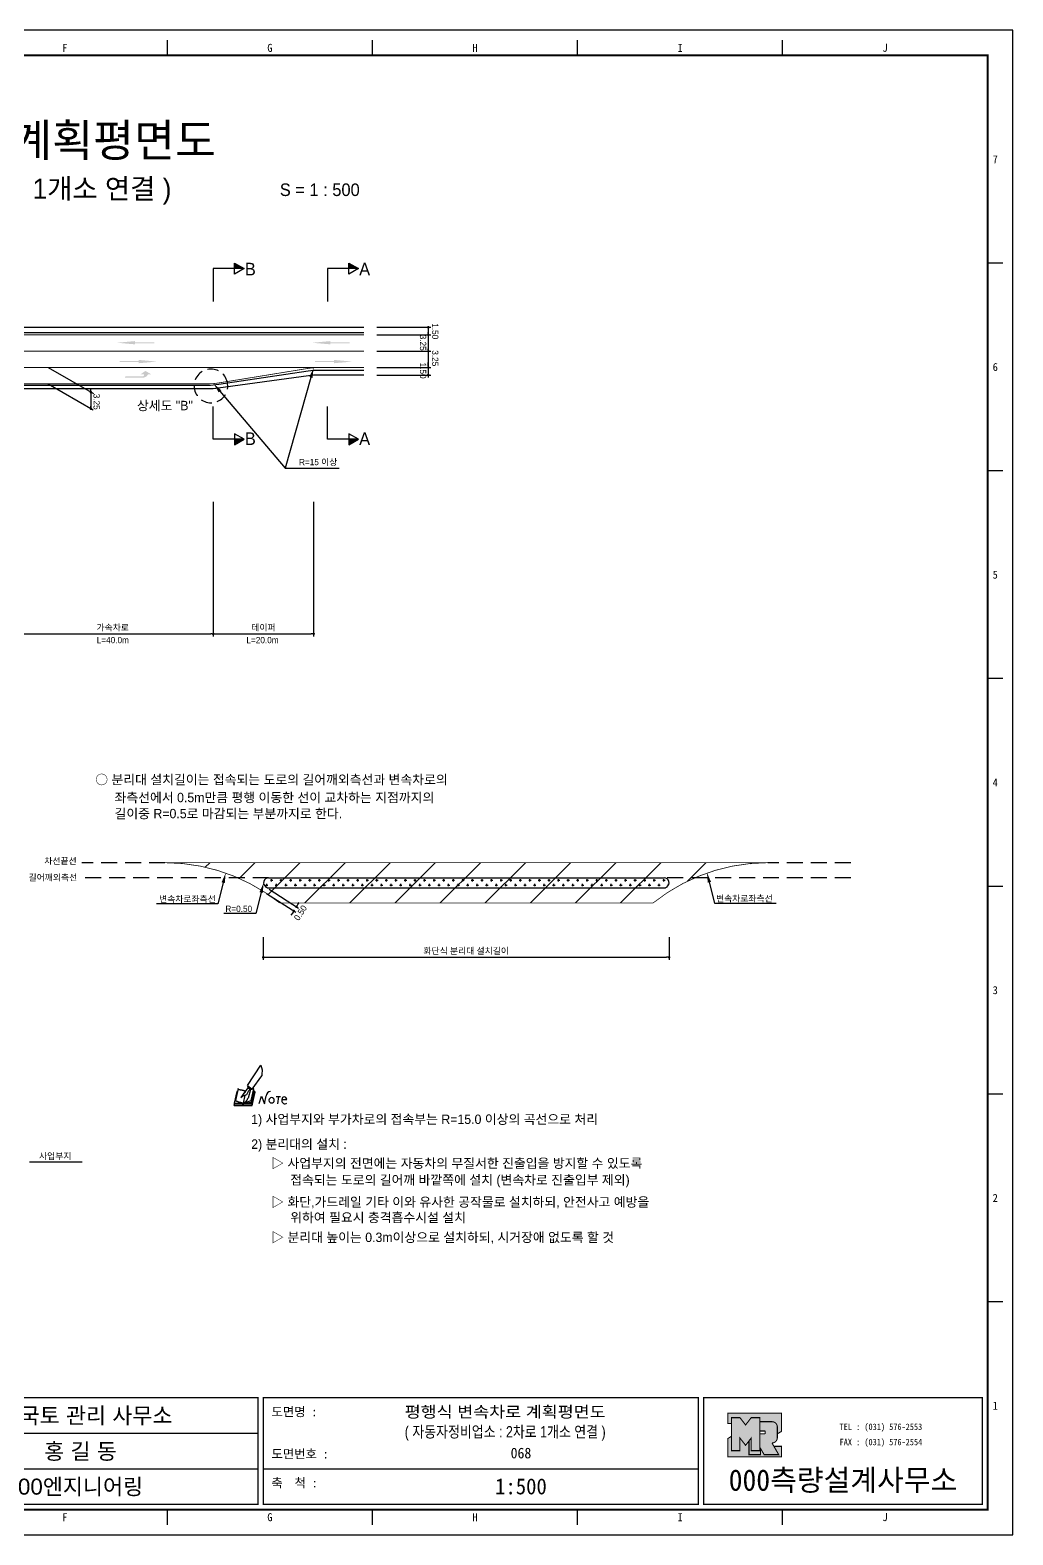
# Model space of a CAD drawing. Header units: millimetres. Extents: x 543 to 966, y -13 to 286.
# Drawn here: x 770.6 to 966.2, y -13.2 to 286.2 of the extents above; entities that cross this region are included whole.
import ezdxf
from ezdxf.enums import TextEntityAlignment as Align

# ---------------------------------------------------------------- set-up
doc = ezdxf.new("R2010")
doc.units = ezdxf.units.MM
doc.linetypes.add('HIDDEN', pattern=[9.525, 6.35, -3.175])
for name, color, linetype in [('CC-GSTR-0004', 4, 'Continuous'), ('CM-LANE-0030', 30, 'Continuous'), ('CZ-DIMT-0002', 7, 'Continuous'), ('CZ-LIN1-0007', 7, 'Continuous'), ('CZ-LIN2-0003', 3, 'Continuous'), ('CZ-LINE-0001', 7, 'Continuous'), ('CZ-TEXT-BOX0', 7, 'Continuous'), ('TITLE', 7, 'Continuous')]:
    doc.layers.add(name, color=color, linetype=linetype)
doc.styles.add('견고딕', font='arial.ttf')
doc.styles.add('돋움', font='')
doc.styles.add('돋음체', font='')
doc.styles.get('돋움').set_extended_font_data('Dotum')
doc.styles.get('돋음체').set_extended_font_data('DotumChe')

# ---------------------------------------------------------------- blocks, each defined once
blk = doc.blocks.new('note')
for p, q in [((0.85, 3.5), (3.53, 7.57)), ((3.53, 7.57), (3.8, 6.64)), ((3.8, 6.64), (3.69, 5.72)), ((1, 3.1), (0.75, 2.77)), ((0.85, 3.5), (1.8, 2.79)), ((1, 3.4), (0.85, 3.21)), ((0.85, 3.21), (1.52, 2.71)), ((1.8, 2.79), (3.74, 5.46)), ((3.69, 5.72), (3.74, 5.46)), ((-1.24, 2.36), (-1.77, 0)), ((-1.77, 0), (1.77, 0)), ((-1.77, 0), (-1.77, -0.3)), ((-1.53, 0.52), (-1.55, 0.54)), ((-1.01, 2.9), (-1.53, 0.52)), ((-1.48, 0.48), (-1.53, 0.52)), ((-1.43, 0.44), (-1.48, 0.48)), ((-1.38, 0.41), (-1.43, 0.44)), ((-1.33, 0.4), (-1.38, 0.41)), ((-1.27, 0.37), (-1.33, 0.4)), ((-1.22, 0.35), (-1.27, 0.37)), ((-1.13, 2.36), (-1.24, 2.36)), ((-1.17, 0.33), (-1.22, 0.35)), ((-1.12, 0.32), (-1.17, 0.33)), ((-1.02, 0.25), (-1.12, 0.32)), ((-0.97, 0.22), (-1.02, 0.25)), ((-1, 2.9), (-1.01, 2.9)), ((-0.98, 2.85), (-1, 2.9)), ((-0.95, 2.8), (-0.98, 2.85)), ((-0.93, 0.21), (-0.97, 0.22)), ((-0.9, 2.75), (-0.95, 2.8)), ((-0.88, 0.19), (-0.93, 0.21)), ((-0.85, 2.72), (-0.9, 2.75)), ((-0.8, 0.18), (-0.88, 0.19)), ((-0.79, 2.69), (-0.85, 2.72)), ((-0.75, 0.17), (-0.8, 0.18)), ((-0.74, 2.68), (-0.79, 2.69)), ((-0.7, 0.16), (-0.75, 0.17)), ((-0.69, 2.65), (-0.74, 2.68)), ((-0.64, 0.15), (-0.7, 0.16)), ((-0.64, 2.65), (-0.69, 2.65)), ((-0.59, 2.63), (-0.64, 2.65)), ((-0.58, 0.14), (-0.64, 0.15)), ((-0.54, 2.62), (-0.59, 2.63)), ((-0.53, 0.13), (-0.58, 0.14)), ((-0.48, 2.61), (-0.54, 2.62)), ((-0.48, 0.12), (-0.53, 0.13)), ((-0.43, 2.61), (-0.48, 2.61)), ((-0.43, 0.11), (-0.48, 0.12)), ((0.75, 2.77), (-0.46, 1.16)), ((0.37, 2.24), (-0.46, 1.16)), ((-0.46, 1.16), (-0.08, 1.47)), ((-0.38, 2.59), (-0.43, 2.61)), ((-0.38, 0.08), (-0.43, 0.11)), ((-0.33, 2.59), (-0.38, 2.59)), ((-0.29, 0.06), (-0.38, 0.08)), ((-0.27, 2.58), (-0.33, 2.59)), ((-0.23, 0.05), (-0.29, 0.06)), ((-0.22, 2.57), (-0.27, 2.58)), ((-0.16, 0.04), (-0.23, 0.05)), ((-0.17, 2.56), (-0.22, 2.57)), ((-0.12, 2.55), (-0.17, 2.56)), ((-0.11, 0.03), (-0.16, 0.04)), ((-0.07, 2.53), (-0.12, 2.55)), ((-0.04, 0.02), (-0.11, 0.03)), ((-0.08, 1.47), (0.72, 1.75)), ((-0.01, 2.51), (-0.07, 2.53)), ((-0.05, -0.3), (-0.05, 0)), ((0, 0), (-0.04, 0.02)), ((0.04, 2.5), (-0.01, 2.51)), ((0.37, 1.63), (0, 0)), ((0, 0), (1.6, 0.53)), ((0, 0), (1.65, 0.18)), ((0, 0.01), (0.06, 0.04)), ((0, -0.3), (0, 0)), ((0.09, 2.48), (0.04, 2.5)), ((0.05, -0.3), (0.05, 0)), ((0.06, 0.04), (0.11, 0.07)), ((0.14, 2.48), (0.09, 2.48)), ((0.11, 0.07), (0.16, 0.09)), ((0.2, 2.47), (0.14, 2.48)), ((0.16, 0.09), (0.21, 0.12)), ((0.26, 2.43), (0.18, 2.46)), ((0.21, 0.12), (0.27, 0.14)), ((0.34, 2.4), (0.26, 2.43)), ((0.27, 0.14), (0.36, 0.19)), ((0.45, 2.37), (0.34, 2.4)), ((0.36, 0.19), (0.41, 0.22)), ((0.41, 0.22), (0.46, 0.27)), ((0.46, 0.27), (0.51, 0.3)), ((0.51, 0.3), (0.56, 0.34)), ((0.56, 0.34), (0.6, 0.4)), ((0.6, 0.4), (0.64, 0.45)), ((0.64, 0.45), (0.67, 0.51)), ((0.67, 0.51), (0.74, 0.58)), ((0.72, 1.75), (1.16, 2.53)), ((0.74, 0.58), (0.79, 0.63)), ((0.79, 0.63), (0.83, 0.68)), ((0.83, 0.68), (0.86, 0.73)), ((0.86, 0.73), (0.89, 0.79)), ((0.89, 0.84), (0.92, 0.89)), ((0.89, 0.79), (0.89, 0.84)), ((0.92, 0.89), (0.96, 0.95)), ((0.96, 0.95), (1.01, 0.97)), ((1.47, 2.74), (1.01, 0.97)), ((1.16, 2.53), (1.37, 2.82)), ((2.13, 2.84), (1.44, 2.63)), ((1.52, 2.71), (1.66, 2.9)), ((1.6, 0.53), (2.13, 2.84)), ((1.65, 0.18), (2.19, 2.48)), ((1.77, 0), (2.3, 2.36)), ((1.77, -0.3), (2.3, 2.07)), ((1.77, -0.38), (2.3, 1.99)), ((1.77, -0.44), (2.3, 1.93)), ((1.77, 0), (1.77, -0.3)), ((2.19, 2.48), (2.04, 2.47)), ((2.3, 2.36), (2.16, 2.36)), ((2.3, 2.36), (2.3, 2.07)), ((3.21, -0.08), (3.68, 1.4)), ((3.68, 1.4), (4.26, -0.14)), ((4.26, -0.14), (4.56, 1.44)), ((6.55, 1.34), (7.46, 1.34)), ((7.01, 1.34), (6.87, -0.11)), ((7.71, 0.77), (7.71, 0.55)), ((7.71, 0.77), (8.67, 0.77)), ((-1.77, -0.3), (1.77, -0.3)), ((-1.77, -0.43), (-1.77, -0.3)), ((-1.77, -0.37), (1.77, -0.37)), ((-1.77, -0.43), (1.77, -0.43))]:
    blk.add_line(p, q)
for centre, major_axis, start_param, end_param in [((0.4, 2.31), (0.0702, 0.0702), 3.283946, 6.425539), ((5.68, 1.23), (-0.806, 0.806), -0.591174, 0.597824), ((5.66, 0.58), (-0.378, 0.378), 3.926991, 10.210176), ((8.3, 0.49), (0.422, 0.422), 2.265602, 4.634911), ((8.19, 0.77), (-0.342, 0.342), 3.926991, 7.068583)]:
    blk.add_ellipse(centre, major_axis=major_axis, ratio=1, start_param=start_param, end_param=end_param)
blk = doc.blocks.new('_Dot')
at = {"color": 0, "linetype": 'ByBlock', "lineweight": -2}
blk.add_line((-0.5, 0), (-1, 0), dxfattribs=at)
at = {"color": 0, "linetype": 'ByBlock', "const_width": 0.5}
blk.add_lwpolyline([(-0.25, 0, 1), (0.25, 0, 1)], format="xyb", close=True, dxfattribs=at)

msp = doc.modelspace()

# ---------------------------------------------------------------- hatches: boundary and pattern name
at = {"layer": 'CM-LANE-0030'}
h = msp.add_hatch(dxfattribs=at)
h.set_pattern_fill('ANSI31', color=256, scale=2, style=0)
h.set_pattern_definition([(45, (-508.425, -341.122), (-4.490128, 4.490128), [])])
h.paths.add_polyline_path([(797.43, 120.52, -0.170323), (820.23, 112.52), (894.62, 112.52, -0.170323), (917.43, 120.52)])
at = {"layer": 'CZ-LIN1-0007'}
for points in [[(791.49, 224.29), (791.49, 224.07), (795.32, 224.07), (795.32, 223.86), (791.49, 223.86), (791.49, 223.64), (787.84, 223.96)], [(830.37, 224.29), (830.37, 224.07), (834.2, 224.07), (834.2, 223.86), (830.37, 223.86), (830.37, 223.64), (826.72, 223.96)], [(792.22, 220.54), (792.22, 220.32), (788.39, 220.32), (788.39, 220.11), (792.22, 220.11), (792.22, 219.89), (795.87, 220.21)], [(831.1, 220.54), (831.1, 220.32), (827.27, 220.32), (827.27, 220.11), (831.1, 220.11), (831.1, 219.89), (834.75, 220.21)], [(793.04, 217, 0.267976), (794.07, 217.69), (794.7, 217.69), (793.53, 218.35), (792.59, 217.7), (793.28, 217.69, -0.504994), (792.97, 217.28), (789.51, 217.26), (789.51, 216.98)]]:
    msp.add_hatch(color=256, dxfattribs=at).paths.add_polyline_path(points)
at = {"layer": 'CZ-LIN2-0003'}
h = msp.add_hatch(dxfattribs=at)
h.set_pattern_fill('CROSS', color=256, scale=0.15, style=0)
h.set_pattern_definition([(0, (-508.425, -341.1219), (0.9525, 0.9525), [0.47625, -1.42875]), (90, (-508.1869, -341.36), (-0.9525, 0.9525), [0.47625, -1.42875])])
h.paths.add_polyline_path([(818.07, 117.52, 0.750696), (817.53, 115.68, -0.001926), (817.77, 115.52), (897.08, 115.52, -0.001926), (897.32, 115.68, 0.750696), (896.79, 117.52)])
at = {"layer": 'CZ-LINE-0001'}
for points in [[(811.27, 239.8), (811.27, 238.7), (813.17, 238.7)], [(834.02, 239.8), (834.02, 238.7), (835.93, 238.7)], [(813.17, 204.75), (811.27, 204.75), (811.27, 203.65)], [(835.93, 204.75), (834.02, 204.75), (834.02, 203.65)]]:
    msp.add_hatch(color=256, dxfattribs=at).paths.add_polyline_path(points)
at = {"layer": 'TITLE', "ltscale": 150}
h = msp.add_hatch(color=8, dxfattribs=at)
edge = h.paths.add_edge_path()
edge.add_line((920.16, 11.02), (909.49, 11.02))
edge.add_line((909.49, 11.02), (909.49, 8.94))
edge.add_line((909.49, 8.94), (910.2, 8.94))
edge.add_line((910.2, 8.94), (910.2, 10.11))
edge.add_line((910.2, 10.11), (911.89, 10.11))
edge.add_line((911.89, 10.11), (913.02, 8.66))
edge.add_line((913.02, 8.66), (914.14, 10.11))
edge.add_line((914.14, 10.11), (915.84, 10.11))
edge.add_line((915.84, 10.11), (915.84, 9.31))
edge.add_line((915.84, 9.31), (918.27, 9.31))
edge.add_arc((918.27, 8.24), 1.07, 0, 90, ccw=False)
edge.add_line((919.34, 8.24), (919.34, 6.88))
edge.add_line((919.34, 6.88), (920.16, 7.38))
edge.add_line((920.16, 7.38), (920.16, 11.02))
h.paths.add_polyline_path([(913.7, 5.49), (913.02, 4.61), (911.89, 6.06), (911.89, 3.55), (910.2, 3.55), (910.2, 6.4), (909.49, 5.96), (909.49, 2.33), (920.16, 2.33), (920.16, 4.41), (918.66, 4.41), (919.61, 2.75), (916.71, 2.75), (916.01, 3.96), (916.01, 2.75), (913.7, 2.75)])
msp.add_hatch(color=5, dxfattribs=at).paths.add_polyline_path([(915.84, 10.11), (914.14, 10.11), (913.02, 8.66), (911.89, 10.11), (910.2, 10.11), (910.2, 3.55), (911.89, 3.55), (911.89, 6.06), (913.02, 4.61), (914.14, 6.06), (914.14, 3.55), (915.84, 3.55)])
h = msp.add_hatch(color=161, dxfattribs=at)
edge = h.paths.add_edge_path()
edge.add_arc((918.27, 8.24), 1.07, 360, 450)
edge.add_line((918.27, 9.31), (915.84, 9.31))
edge.add_line((915.84, 9.31), (915.84, 7.46))
edge.add_line((915.84, 7.46), (916.83, 7.46))
edge.add_arc((916.83, 7.35), 0.113, 0, 90, ccw=False)
edge.add_line((916.94, 7.35), (916.94, 7.04))
edge.add_arc((916.83, 7.04), 0.113, 270, 360, ccw=False)
edge.add_line((916.83, 6.92), (915.84, 6.92))
edge.add_line((915.84, 6.92), (915.84, 3.55))
edge.add_line((915.84, 3.55), (914.14, 3.55))
edge.add_line((914.14, 3.55), (914.14, 6.06))
edge.add_line((914.14, 6.06), (913.7, 5.49))
edge.add_line((913.7, 5.49), (913.7, 2.75))
edge.add_line((913.7, 2.75), (916.01, 2.75))
edge.add_line((916.01, 2.75), (916.01, 3.96))
edge.add_line((916.01, 3.96), (916.71, 2.75))
edge.add_line((916.71, 2.75), (919.61, 2.75))
edge.add_line((919.61, 2.75), (918.27, 5.07))
edge.add_arc((918.27, 6.14), 1.07, 270, 360)
edge.add_line((919.34, 6.14), (919.34, 8.24))

# ---------------------------------------------------------------- linework, layer by layer
at = {"color": 0, "linetype": 'ByBlock', "lineweight": -2}
for p, q in [((849.85, 226.78), (849.85, 226.53)), ((849.85, 225.78), (849.85, 226.03)), ((849.85, 225.28), (849.85, 225.03)), ((849.85, 222.53), (849.85, 222.78)), ((849.85, 222.03), (849.85, 221.78)), ((849.85, 219.28), (849.85, 219.53)), ((849.85, 219.28), (849.85, 219.53)), ((849.85, 217.28), (849.85, 217.03)), ((849.85, 217.28), (849.85, 217.03)), ((782.67, 214.38), (782.67, 214.63)), ((782.67, 213.88), (782.67, 213.63)), ((782.66, 211.12), (782.66, 211.37)), ((823.74, 111.97), (823.87, 112.18)), ((822.92, 110.71), (822.79, 110.5)), ((770.45, 60.99), (770.7, 60.99))]:
    msp.add_line(p, q, dxfattribs=at)
at = {"color": 0, "linetype": 'ByBlock', "const_width": 0.25}
for points in [[(849.85, 226.91, 1), (849.85, 227.16, 1)], [(849.85, 225.66, 1), (849.85, 225.41, 1)], [(849.85, 225.41, 1), (849.85, 225.66, 1)], [(849.85, 222.41, 1), (849.85, 222.16, 1)], [(849.85, 222.16, 1), (849.85, 222.41, 1)], [(849.85, 219.16, 1), (849.85, 218.91, 1)], [(849.85, 219.16, 1), (849.85, 218.91, 1)], [(849.85, 217.41, 1), (849.85, 217.66, 1)], [(849.85, 217.41, 1), (849.85, 217.66, 1)], [(782.67, 214.25, 1), (782.67, 214, 1)], [(782.67, 214, 1), (782.67, 214.25, 1)], [(782.66, 211, 1), (782.66, 210.75, 1)], [(822.99, 110.81, 1), (823.12, 111.02, 1)], [(823.67, 111.86, 1), (823.53, 111.65, 1)]]:
    msp.add_lwpolyline(points, format="xyb", close=True, dxfattribs=at)
at = {"layer": 'CC-GSTR-0004'}
for points in [[(667.03, 227.03), (837.03, 227.03)], [(667.03, 226.03), (837.03, 226.03)]]:
    msp.add_lwpolyline(points, dxfattribs=at)
for points in [[(752.28, 200.78, -0.414214), (767.03, 215.53), (805.91, 215.53), (805.91, 215.53, 0.03724), (808.13, 215.7), (825.92, 218.37, -0.03724), (828.15, 218.53), (828.15, 218.53), (837.03, 218.53)], [(837.03, 217.53), (828.05, 217.53), (828.05, 217.53, 0.034174), (826.01, 217.39), (808.04, 214.92), (808.04, 214.92, -0.034174), (806, 214.78), (806, 214.78), (767.03, 214.78, 0.414214), (753.03, 200.78)]]:
    msp.add_lwpolyline(points, format="xyb", dxfattribs=at)
at = {"layer": 'CM-LANE-0030', "const_width": 0.15}
msp.add_lwpolyline([(667.03, 222.28), (837.03, 222.28)], dxfattribs=at)
msp.add_lwpolyline([(894.62, 112.52), (820.23, 112.52, 0.170323), (797.43, 120.52), (917.43, 120.52, 0.170323)], format="xyb", close=True, dxfattribs=at)
at = {"layer": 'CZ-LIN1-0007', "const_width": 0.15}
for points in [[(667.03, 225.53), (837.03, 225.53)], [(767.03, 219.03), (797.63, 219.03)]]:
    msp.add_lwpolyline(points, dxfattribs=at)
msp.add_lwpolyline([(837.03, 219.03), (828.24, 219.03, 0.040295), (825.83, 218.84), (808.22, 215.98), (808.22, 215.98, -0.040295), (805.82, 215.78), (805.82, 215.78), (767.03, 215.78, 0.414214), (752.03, 200.78)], format="xyb", dxfattribs=at)
at = {"layer": 'CZ-LIN1-0007', "linetype": 'HIDDEN', "const_width": 0.15}
msp.add_lwpolyline([(797.63, 219.03), (828.24, 219.03)], dxfattribs=at)
at = {"layer": 'CZ-LIN2-0003'}
for p, q in [((818.07, 117.52), (896.79, 117.52)), ((817.77, 115.52), (897.08, 115.52))]:
    msp.add_line(p, q, dxfattribs=at)
at = {"layer": 'CZ-LIN2-0003', "color": 1}
msp.add_line((823.87, 112.18), (824.14, 112.6), dxfattribs=at)
at = {"layer": 'CZ-LIN2-0003'}
for points in [[(817.77, 115.52, 0.001926), (817.53, 115.68, 0.001926)], [(897.32, 115.68, 0.001926), (897.08, 115.52)]]:
    msp.add_lwpolyline(points, format="xyb", dxfattribs=at)
for centre, start, end in [((818.07, 116.52), 90, 237.5816), ((896.79, 116.52), 302.4184, 90)]:
    msp.add_arc(centre, 1, start, end, dxfattribs=at)
at = {"layer": 'CZ-LINE-0001'}
for p, q in [((811.27, 237.6), (811.27, 239.8)), ((811.27, 239.8), (813.17, 238.7)), ((834.02, 237.6), (834.02, 239.8)), ((834.02, 239.8), (835.93, 238.7)), ((813.17, 238.7), (807.03, 238.7)), ((807.03, 238.7), (807.03, 232.16)), ((813.17, 238.7), (811.27, 237.6)), ((835.93, 238.7), (829.78, 238.7)), ((829.78, 238.7), (829.78, 232.16)), ((835.93, 238.7), (834.02, 237.6)), ((839.63, 227.03), (850.35, 227.03)), ((839.63, 225.53), (850.35, 225.53)), ((839.63, 225.53), (850.35, 225.53)), ((849.85, 226.53), (849.85, 217.53)), ((839.63, 222.28), (850.35, 222.28)), ((774.17, 219.03), (783.17, 213.84)), ((839.63, 219.03), (850.35, 219.03)), ((849.85, 219.53), (849.85, 220.03)), ((774.16, 215.78), (783.16, 210.59)), ((839.63, 217.53), (850.35, 217.53)), ((839.63, 217.53), (850.35, 217.53)), ((782.67, 213.63), (782.67, 210.62)), ((807.03, 204.75), (807.03, 211.29)), ((829.78, 204.75), (829.78, 211.29)), ((813.17, 204.75), (807.03, 204.75)), ((813.17, 204.75), (811.27, 205.85)), ((811.27, 205.85), (811.27, 203.65)), ((811.27, 203.65), (813.17, 204.75)), ((835.93, 204.75), (829.78, 204.75)), ((835.93, 204.75), (834.02, 205.85)), ((834.02, 205.85), (834.02, 203.65)), ((834.02, 203.65), (835.93, 204.75)), ((821.34, 198.98), (832.12, 198.98)), ((807.03, 192.31), (807.03, 165.54)), ((807.03, 192.31), (807.03, 165.54)), ((827.03, 192.31), (827.03, 165.54)), ((767.53, 166.04), (806.53, 166.04)), ((807.53, 166.04), (826.53, 166.04)), ((817.65, 114.41), (823.48, 110.65)), ((818.19, 115.25), (824.02, 111.49)), ((822.79, 110.5), (822.51, 110.08)), ((817, 105.73), (817, 101.2)), ((897.79, 105.73), (897.79, 101.2)), ((817.5, 101.7), (897.29, 101.7)), ((770.7, 60.99), (780.92, 60.99))]:
    msp.add_line(p, q, dxfattribs=at)
at = {"layer": 'CZ-LINE-0001', "linetype": 'HIDDEN', "ltscale": 0.35}
msp.add_line((809.91, 215.76), (809.91, 215.76), dxfattribs=at)
at = {"layer": 'CZ-LINE-0001', "linetype": 'HIDDEN', "ltscale": 0.5}
for p, q in [((797.43, 120.52), (780.9, 120.52)), ((933.95, 120.52), (917.43, 120.52)), ((818.07, 117.52), (780.9, 117.52)), ((933.95, 117.52), (896.79, 117.52))]:
    msp.add_line(p, q, dxfattribs=at)
at = {"layer": 'CZ-LINE-0001'}
for points in [[(826.48, 217.06), (821.34, 198.98)], [(808.38, 214.31), (821.34, 198.98)], [(809.02, 116.53), (807.97, 112.35), (795.74, 112.35)], [(816.58, 114.58), (815.53, 110.4), (809.18, 110.4)]]:
    msp.add_lwpolyline(points, dxfattribs=at)
at = {"layer": 'CZ-LINE-0001', "extrusion": (0, 0, -1)}
msp.add_lwpolyline([(-905.8, 116.63), (-906.86, 112.45), (-919.08, 112.45)], dxfattribs=at)
at = {"layer": 'CZ-LINE-0001', "linetype": 'HIDDEN', "ltscale": 0.35}
msp.add_arc((806.58, 215.37), 3.35, 6.7667, 6.749, dxfattribs=at)
at = {"layer": 'CZ-LINE-0001'}
for points in [[(826.16, 217.15), (827.03, 218.98), (826.8, 216.97)], [(808.12, 214.09), (807.09, 215.84), (808.63, 214.52)], [(808.7, 116.61), (809.51, 118.47), (809.34, 116.44)], [(816.25, 114.67), (817.07, 116.52), (816.9, 114.5)]]:
    msp.add_solid(points, dxfattribs=at)
at = {"layer": 'CZ-LINE-0001', "extrusion": (0, 0, -1)}
msp.add_solid([(-906.13, 116.71), (-905.32, 118.57), (-905.48, 116.55)], dxfattribs=at)
at = {"layer": 'TITLE', "color": 7, "linetype": 'Continuous'}
for p, q in [((797.91, 281.12), (797.91, 284.15)), ((838.73, 281.12), (838.73, 284.15)), ((879.56, 281.12), (879.56, 284.15)), ((920.38, 281.12), (920.38, 284.15)), ((964.23, 239.79), (961.2, 239.79)), ((964.23, 198.46), (961.2, 198.46)), ((964.23, 157.14), (961.2, 157.14)), ((964.23, 115.81), (961.2, 115.81)), ((964.23, 74.48), (961.2, 74.48)), ((964.23, 33.15), (961.2, 33.15)), ((797.91, -11.2), (797.91, -8.18)), ((838.73, -11.2), (838.73, -8.18)), ((879.56, -11.2), (879.56, -8.18)), ((920.38, -11.2), (920.38, -8.18))]:
    msp.add_line(p, q, dxfattribs=at)
at = {"layer": 'TITLE', "ltscale": 150}
for p, q in [((729.36, 7.03), (815.97, 7.03)), ((729.36, -0.05), (815.97, -0.05)), ((817.03, -0.05), (903.64, -0.05))]:
    msp.add_line(p, q, dxfattribs=at)
at = {"layer": 'TITLE'}
msp.add_line((961.32, -8.18), (552.46, -8.18), dxfattribs=at)
msp.add_lwpolyline([(542.88, -13.21), (966.24, -13.21), (966.24, 286.16), (542.88, 286.16)], close=True, dxfattribs=at)
at = {"layer": 'TITLE', "linetype": 'Continuous', "const_width": 0.403}
msp.add_lwpolyline([(552.96, -8.18), (552.96, 281.12), (961.2, 281.12), (961.2, -8.18)], close=True, dxfattribs=at)
at = {"layer": 'TITLE', "ltscale": 150}
for points, const_width in [([(815.97, -7.12), (729.36, -7.12), (729.36, 14.1), (815.97, 14.1)], 0.265), ([(817.03, 14.1), (903.64, 14.1), (903.64, -7.12), (817.03, -7.12)], 0.265), ([(960.14, 14.1), (960.14, -7.12), (904.7, -7.12), (904.7, 14.1), (960.14, 14.1)], 0.265), ([(915.84, 10.11), (914.14, 10.11), (913.02, 8.66), (911.89, 10.11), (910.2, 10.11), (910.2, 3.55), (911.89, 3.55), (911.89, 6.06), (913.02, 4.61), (914.14, 6.06), (914.14, 3.55), (915.84, 3.55)], 0.212), ([(913.7, 5.49), (913.02, 4.61), (911.89, 6.06), (911.89, 3.55), (910.2, 3.55), (910.2, 6.4), (909.49, 5.96), (909.49, 2.33), (920.16, 2.33), (920.16, 4.41), (918.66, 4.41), (919.61, 2.75), (916.71, 2.75), (916.01, 3.96), (916.01, 2.75), (913.7, 2.75)], 0.212)]:
    msp.add_lwpolyline(points, close=True, dxfattribs=dict(at, const_width=const_width))
at = {"layer": 'TITLE', "ltscale": 150, "const_width": 0.212}
for points in [[(920.16, 11.02), (909.49, 11.02), (909.49, 8.94), (910.2, 8.94), (910.2, 10.11), (911.89, 10.11), (913.02, 8.66), (914.14, 10.11), (915.84, 10.11), (915.84, 9.31), (918.27, 9.31, -0.414214), (919.34, 8.24), (919.34, 6.88), (920.16, 7.38)], [(919.34, 8.24, 0.414214), (918.27, 9.31), (915.84, 9.31), (915.84, 7.46), (916.83, 7.46, -0.414214), (916.94, 7.35), (916.94, 7.04, -0.414214), (916.83, 6.92), (915.84, 6.92), (915.84, 3.55), (914.14, 3.55), (914.14, 6.06), (913.7, 5.49), (913.7, 2.75), (916.01, 2.75), (916.01, 3.96), (916.71, 2.75), (919.61, 2.75), (918.27, 5.07, 0.414214), (919.34, 6.14)]]:
    msp.add_lwpolyline(points, format="xyb", close=True, dxfattribs=at)

# ---------------------------------------------------------------- block references
at = {"layer": 'CZ-LINE-0001', "xscale": 0.5, "yscale": 0.5, "zscale": 0.5}
for p in [(807.03, 166.04), (827.03, 166.04), (897.79, 101.7)]:
    msp.add_blockref('_Dot', p, dxfattribs=at)
at = {"layer": 'CZ-LINE-0001', "xscale": 0.5, "yscale": 0.5, "zscale": 0.5, "rotation": 180}
for p in [(807.03, 166.04), (817, 101.7)]:
    msp.add_blockref('_Dot', p, dxfattribs=at)
at = {"layer": 'CZ-TEXT-BOX0'}
msp.add_blockref('note', (812.99, 72.67), dxfattribs=at)

# ---------------------------------------------------------------- texts
at = {"layer": 'CZ-DIMT-0002', "style": '돋움'}
for s, height, p in [('B', 2.5, (814.42, 238.62)), ('A', 2.5, (837.18, 238.62)), ('상세도 "B"', 1.875, (797.41, 211.47)), ('B', 2.5, (814.42, 204.88)), ('A', 2.5, (837.18, 204.88)), ('R=15 이상', 1.25, (827.93, 200.23)), ('L=40.0m', 1.25, (787.05, 164.81)), ('L=20.0m', 1.25, (816.85, 164.81)), ('차선끝선', 1.25, (776.63, 120.86))]:
    msp.add_text(s, height=height, dxfattribs=at).set_placement(p, align=Align.MIDDLE_CENTER)
for s, p in [('1.50', (850.61, 227.84)), ('3.25', (848.18, 225.57)), ('3.25', (850.61, 222.46)), ('1.50', (848.18, 220.01))]:
    msp.add_text(s, height=1.25, rotation=270, dxfattribs=at).set_placement(p)
for s, p in [('○ 분리대 설치길이는 접속되는 도로의 길어깨외측선과 변속차로의', (783.54, 137.05)), ('좌측선에서 0.5m만큼 평행 이동한 선이 교차하는 지점까지의', (787.39, 133.49)), ('길이중 R=0.5로 마감되는 부분까지로 한다.', (787.39, 130.29)), ('1) 사업부지와 부가차로의 접속부는 R=15.0 이상의 곡선으로 처리', (814.6, 69.48)), ('2) 분리대의 설치 :', (814.6, 64.53)), ('▷ 사업부지의 전면에는 자동차의 무질서한 진출입을 방지할 수 있도록', (818.58, 60.73)), ('접속되는 도로의 길어깨 바깥쪽에 설치 (변속차로 진출입부 제외)', (822.36, 57.41)), ('▷ 화단,가드레일 기타 이와 유사한 공작물로 설치하되, 안전사고 예방을', (818.58, 53.01)), ('위하여 필요시 충격흡수시설 설치', (822.36, 49.94)), ('▷ 분리대 높이는 0.3m이상으로 설치하되, 시거장애 없도록 할 것', (818.58, 45.99))]:
    msp.add_text(s, height=1.875, dxfattribs=at).set_placement(p, align=Align.MIDDLE_LEFT)
for s, p in [('길어깨외측선', (770.28, 116.95)), ('변속차로좌측선', (796.27, 112.66)), ('변속차로좌측선', (907.14, 112.76)), ('R=0.50', (809.46, 110.72)), ('사업부지', (772.36, 61.52))]:
    msp.add_text(s, height=1.25, dxfattribs=at).set_placement(p)
at = {"layer": 'CZ-DIMT-0002', "char_height": 1.25, "attachment_point": 5, "style": '돋움'}
for s, insert, rotation in [('3.25', (783.82, 212.23), 270), ('\\A1;0.50', (824.4, 110.54), 57.1401)]:
    msp.add_mtext(s, dxfattribs=dict(at, insert=insert, rotation=rotation))
at = {"layer": 'CZ-LINE-0001', "char_height": 1.25, "attachment_point": 5, "style": '돋움'}
for s, insert in [('\\A1;가속차로', (787.03, 167.24)), ('\\A1;테이퍼', (817.03, 167.23)), ('\\A1;화단식 분리대 설치길이', (857.39, 102.89))]:
    msp.add_mtext(s, dxfattribs=dict(at, insert=insert))
at = {"layer": 'TITLE', "color": 3, "linetype": 'Continuous', "style": '돋음체'}
for s, p in [('F', (777.49, 282.63)), ('G', (818.32, 282.63)), ('H', (859.14, 282.63)), ('I', (899.97, 282.63)), ('J', (940.79, 282.63)), ('7', (962.72, 260.46)), ('6', (962.72, 219.13)), ('5', (962.72, 177.81)), ('4', (962.72, 136.48)), ('3', (962.72, 95.15)), ('2', (962.72, 53.82)), ('1', (962.72, 12.49)), ('F', (777.49, -9.69)), ('G', (818.32, -9.69)), ('H', (859.14, -9.69)), ('I', (899.97, -9.69)), ('J', (940.79, -9.69))]:
    msp.add_text(s, height=1.59, dxfattribs=at).set_placement(p, align=Align.MIDDLE)
at = {"layer": 'TITLE', "style": '돋움'}
for s, height, p in [('평행식 변속차로 계획평면도', 6.5, (756.29, 264.24)), ('( 자동자정비업소 : 2차로 1개소 연결 )', 4, (756.34, 254.62))]:
    msp.add_text(s, height=height, dxfattribs=at).set_placement(p, align=Align.MIDDLE_CENTER)
msp.add_text('S = 1 : 500', height=2.5, dxfattribs=at).set_placement((820.29, 254.4), align=Align.MIDDLE_LEFT)
at = {"layer": 'TITLE', "color": 7, "linetype": 'Continuous', "style": '견고딕'}
for s, height, p in [('00 국토 관리 사무소', 3.1832, (780.62, 10.57)), ('홍 길 동', 3.183, (780.62, 3.49)), ('00엔지니어링', 3.183, (780.62, -3.58))]:
    msp.add_text(s, height=height, dxfattribs=at).set_placement(p, align=Align.MIDDLE)
at = {"layer": 'TITLE', "style": '돋음체'}
for s, p in [('도면명 :', (818.62, 10.39)), ('도면번호 :', (818.62, 2)), ('축  척 :', (818.62, -3.76))]:
    msp.add_text(s, height=1.804, dxfattribs=at).set_placement(p)
at = {"layer": 'TITLE', "style": '돋움'}
for s, width, p, p2 in [('평행식 변속차로 계획평면도', 1.010039, (845.16, 10.14), (885.16, 10.14)), ('( 자동자정비업소 : 2차로 1개소 연결 )', 0.741327, (845.16, 6.18), (885.16, 6.18))]:
    msp.add_text(s, height=2.25, dxfattribs=dict(at, width=width)).set_placement(p, p2, align=Align.FIT)
at = {"layer": 'TITLE', "color": 180, "style": '돋음체'}
for s, p in [('TEL : (031) 576-2553', (931.73, 7.66)), ('FAX : (031) 576-2554', (931.73, 4.63))]:
    msp.add_text(s, height=1.2733, dxfattribs=at).set_placement(p)
at = {"layer": 'TITLE', "linetype": 'Continuous', "style": '돋음체'}
for s, height, p in [('068', 2.122, (868.3, 3.06)), ('1:500', 3.183, (868.3, -3.58))]:
    msp.add_text(s, height=height, dxfattribs=at).set_placement(p, align=Align.MIDDLE)
at = {"layer": 'TITLE', "color": 180, "style": '돋음체'}
msp.add_text('000측량설계사무소', height=4.244, dxfattribs=at).set_placement((932.42, -4.43), align=Align.CENTER)

doc.saveas('drawing.dxf')
